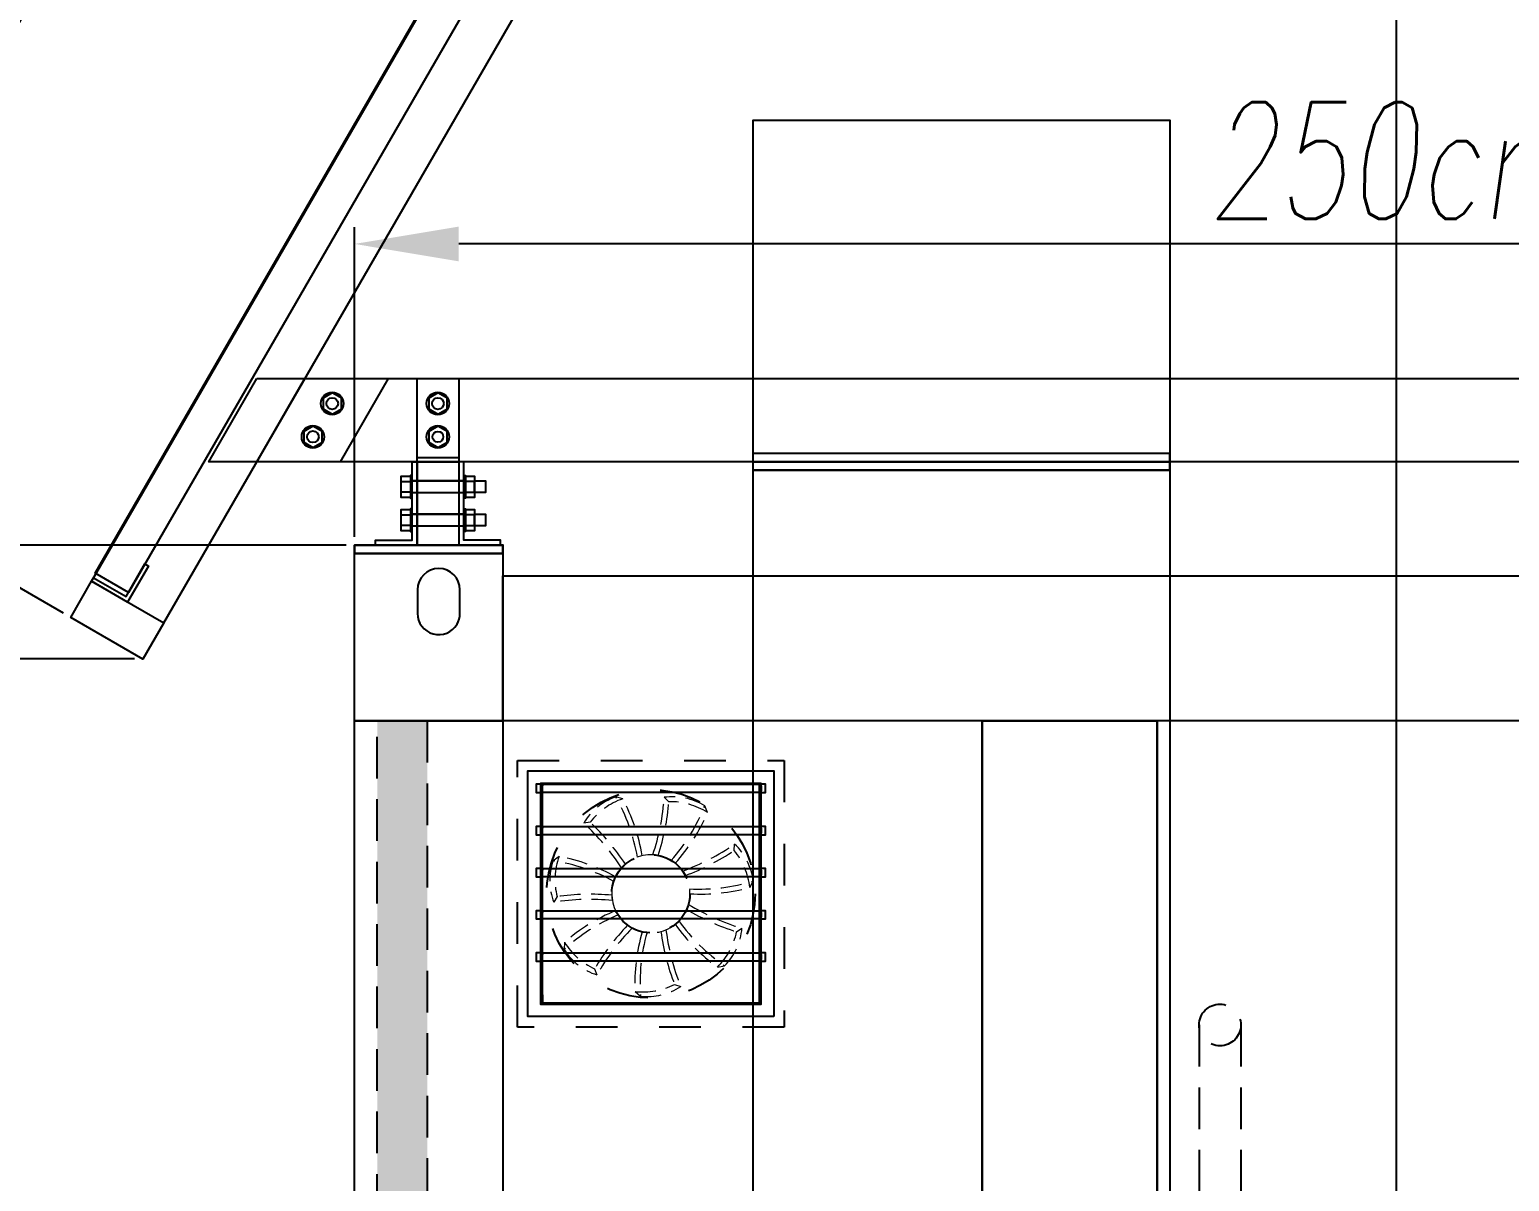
# Model space of a CAD drawing. Header units: millimetres. Extents: x 17886 to 18265, y -8727 to -7321.
# Drawn here: x 17937.04 to 17954.79, y -8132.83 to -8119 of the extents above; entities that cross this region are included whole.
import ezdxf

# ---------------------------------------------------------------- set-up
doc = ezdxf.new("R2010")
doc.units = ezdxf.units.MM
for name, pattern in [('DASHED', [0.75, 0.5, -0.25]), ('DASHED2', [0.375, 0.25, -0.125]), ('EPL_DASH', [1, 0.5, -0.5]), ('HIDDENX2', [0.75, 0.5, -0.25])]:
    doc.linetypes.add(name, pattern=pattern)
for name, color, linetype in [('a_rahmen235', 7, 'Continuous'), ('DIMENS', 4, 'Continuous'), ('vanjski i unutarnji zid', 7, 'Continuous')]:
    doc.layers.add(name, color=color, linetype=linetype)
doc.layers.add('CRTANJE', color=4, linetype='Continuous', lineweight=30)
doc.styles.add('KOTE ZA MONNTAZU', font='simplex.shx', dxfattribs={"width": 0.7, "oblique": 8, "height": 1.4})
doc.dimstyles.new('KOTE ZA MONTAZU u cm', dxfattribs={"dimscale": 0, "dimtxt": 1.4, "dimasz": 1.25, "dimexe": 0.2, "dimexo": 0.1, "dimgap": 0.3, "dimtad": 1, "dimlfac": 10, "dimzin": 12, "dimdsep": 46, "dimtxsty": 'KOTE ZA MONNTAZU', "dimcen": 1.25, "dimclrt": 1, "dimadec": 0, "dimazin": 0, "dimtfac": 1, "dimtmove": 0, "dimatfit": 3, "dimfxl": 1, "dimtolj": 2, "dimtzin": 0, "dimarcsym": 0})

# ---------------------------------------------------------------- blocks, each defined once
blk = doc.blocks.new('*D249')
at = {"color": 0, "lineweight": -2, "transparency": 16777216}
for p, q in [((17938.297, -8126.56), (17932.607, -8126.56)), ((17932.807, -8151.943), (17932.807, -8127.81)), ((17935.336, -8153.193), (17932.607, -8153.193))]:
    blk.add_line(p, q, dxfattribs=at)
at = {"color": 0, "transparency": 16777216}
for points in [[(17932.599, -8127.81), (17933.015, -8127.81), (17932.807, -8126.56)], [(17932.599, -8151.943), (17933.015, -8151.943), (17932.807, -8153.193)]]:
    blk.add_solid(points, dxfattribs=at)
at = {"layer": 'Defpoints', "color": 0, "transparency": 16777216}
for p in [(17932.807, -8126.56), (17938.397, -8126.56), (17935.436, -8153.193)]:
    blk.add_point(p, dxfattribs=at)
at = {"color": 1, "transparency": 16777216, "insert": (17931.807, -8140.048), "char_height": 1.4, "attachment_point": 5, "rotation": 90, "style": 'KOTE ZA MONNTAZU'}
blk.add_mtext('\\A2;266.33cm', dxfattribs=at)
blk = doc.blocks.new('*D250')
at = {"color": 0, "lineweight": -2, "transparency": 16777216}
for p, q in [((17953.995, -8097.345), (17950.351, -8095.242)), ((17934.6, -8122.924), (17949.9, -8096.424)), ((17937.445, -8126.01), (17933.801, -8123.907))]:
    blk.add_line(p, q, dxfattribs=at)
at = {"color": 0, "transparency": 16777216}
for points in [[(17949.719, -8096.32), (17950.08, -8096.528), (17950.525, -8095.342)], [(17934.419, -8122.82), (17934.78, -8123.029), (17933.975, -8124.007)]]:
    blk.add_solid(points, dxfattribs=at)
at = {"layer": 'Defpoints', "color": 0, "transparency": 16777216}
for p in [(17950.525, -8095.342), (17954.081, -8097.395), (17937.531, -8126.06)]:
    blk.add_point(p, dxfattribs=at)
at = {"color": 1, "transparency": 16777216, "insert": (17941.027, -8109.792), "char_height": 1.4, "attachment_point": 5, "rotation": 60, "style": 'KOTE ZA MONNTAZU'}
blk.add_mtext('\\A2;331cm', dxfattribs=at)
blk = doc.blocks.new('*D251')
at = {"color": 0, "lineweight": -2, "transparency": 16777216}
for p, q in [((17940.936, -8125.093), (17940.936, -8121.378)), ((17965.936, -8125.173), (17965.936, -8121.378)), ((17964.686, -8121.578), (17942.186, -8121.578))]:
    blk.add_line(p, q, dxfattribs=at)
at = {"color": 0, "transparency": 16777216}
for points in [[(17942.186, -8121.37), (17942.186, -8121.787), (17940.936, -8121.578)], [(17964.686, -8121.37), (17964.686, -8121.787), (17965.936, -8121.578)]]:
    blk.add_solid(points, dxfattribs=at)
at = {"layer": 'Defpoints', "color": 0, "transparency": 16777216}
for p in [(17940.936, -8121.578), (17940.936, -8125.193), (17965.936, -8125.273)]:
    blk.add_point(p, dxfattribs=at)
at = {"color": 1, "transparency": 16777216, "insert": (17953.436, -8120.578), "char_height": 1.4, "attachment_point": 5, "style": 'KOTE ZA MONNTAZU'}
blk.add_mtext('\\A2;250cm', dxfattribs=at)
blk = doc.blocks.new('*D252')
at = {"color": 0, "lineweight": -2, "transparency": 16777216}
for p, q in [((17940.836, -8125.193), (17929.368, -8125.193)), ((17929.568, -8126.443), (17929.568, -8151.943)), ((17935.336, -8153.193), (17929.368, -8153.193))]:
    blk.add_line(p, q, dxfattribs=at)
at = {"color": 0, "transparency": 16777216}
for points in [[(17929.36, -8126.443), (17929.777, -8126.443), (17929.568, -8125.193)], [(17929.36, -8151.943), (17929.777, -8151.943), (17929.568, -8153.193)]]:
    blk.add_solid(points, dxfattribs=at)
at = {"layer": 'Defpoints', "color": 0, "transparency": 16777216}
for p in [(17940.936, -8125.193), (17929.568, -8153.193), (17935.436, -8153.193)]:
    blk.add_point(p, dxfattribs=at)
at = {"color": 1, "transparency": 16777216, "insert": (17928.568, -8139.148), "char_height": 1.4, "attachment_point": 5, "rotation": 90, "style": 'KOTE ZA MONNTAZU'}
blk.add_mtext('\\A2;280cm', dxfattribs=at)
blk = doc.blocks.new('*D253')
at = {"color": 0, "lineweight": -2, "transparency": 16777216}
for p, q in [((17954.181, -8097.395), (17972.689, -8097.395)), ((17972.489, -8151.943), (17972.489, -8098.645)), ((17969.502, -8153.193), (17972.689, -8153.193))]:
    blk.add_line(p, q, dxfattribs=at)
at = {"color": 0, "transparency": 16777216}
for points in [[(17972.28, -8098.645), (17972.697, -8098.645), (17972.489, -8097.395)], [(17972.28, -8151.943), (17972.697, -8151.943), (17972.489, -8153.193)]]:
    blk.add_solid(points, dxfattribs=at)
at = {"layer": 'Defpoints', "color": 0, "transparency": 16777216}
for p in [(17954.081, -8097.395), (17972.489, -8097.395), (17969.402, -8153.193)]:
    blk.add_point(p, dxfattribs=at)
at = {"color": 1, "transparency": 16777216, "insert": (17971.489, -8124.738), "char_height": 1.4, "attachment_point": 5, "rotation": 90, "style": 'KOTE ZA MONNTAZU'}
blk.add_mtext('\\A2;557.98cm', dxfattribs=at)

msp = doc.modelspace()

# ---------------------------------------------------------------- hatches: boundary and pattern name
h = msp.add_hatch()
h.set_pattern_fill('AR-SAND', color=3, scale=0.01)
h.set_pattern_definition([(37.5, (-53.36737, -223.38143), (-0.016000313, 0.489413237), [0, -0.38608, 0, -0.4318, 0, -0.41275]), (7.5, (-53.3674, -223.3814), (0.449523283, 0.7168251), [0, -0.20828, 0, -0.34798, 0, -0.13335]), (327.5, (-53.6798, -223.38143), (0.79099237, 0.001437185), [0, -0.127, 0, -0.4572, 0, -0.5969]), (317.5, (-53.6798, -223.3814), (0.763556452, 0.222929323), [0, -0.0635, 0, -0.29972, 0, -0.3429])])
h.paths.add_polyline_path([(17941.20896, -8151.99343), (17941.80896, -8151.99343), (17941.80896, -8127.30343), (17941.20896, -8127.30343)])

# ---------------------------------------------------------------- linework, layer by layer
at = {"color": 4}
msp.add_line((17953.43646, -8155.19343), (17953.43646, -8111.01625), dxfattribs=at)
at = {"linetype": 'HIDDENX2'}
for p, q in [((17951.06898, -8130.95343), (17951.06898, -8141.46543)), ((17951.56898, -8130.95343), (17951.56898, -8141.46543))]:
    msp.add_line(p, q, dxfattribs=at)
at = {"color": 30, "true_color": 0xf26722}
msp.add_lwpolyline([(17954.69723, -8098.32799), (17953.83121, -8097.82799), (17937.78121, -8125.62741), (17938.64723, -8126.12741)], close=True, dxfattribs=at)
at = {"color": 5}
msp.add_lwpolyline([(17946.01842, -8112.26014), (17938.22342, -8125.76147), (17937.82505, -8125.53147), (17945.62005, -8112.03014), (17946.01842, -8112.26014)], dxfattribs=at)
at = {"color": 1}
for points in [[(17950.71896, -8124.19343), (17945.7189, -8124.19343), (17945.7189, -8120.0934), (17950.7189, -8120.0934), (17950.71896, -8124.19337), (17950.71896, -8124.09317), (17945.7189, -8124.09317), (17945.7189, -8123.19343), (17950.71895, -8123.19343)], [(17941.68646, -8125.19343), (17941.18646, -8125.19343), (17941.18646, -8125.13343), (17941.62646, -8125.13343), (17941.62646, -8124.19343), (17941.68646, -8124.19343), (17941.68646, -8125.19343)], [(17942.18646, -8125.19343), (17942.68646, -8125.19343), (17942.68646, -8125.13343), (17942.24646, -8125.13343), (17942.24646, -8124.19343), (17942.18646, -8124.19343), (17942.18646, -8125.19343)], [(17945.71896, -8141.3934), (17945.71896, -8141.2932), (17950.71902, -8141.2932), (17950.71902, -8141.3934), (17945.71896, -8141.3934), (17945.7189, -8124.19337), (17950.71896, -8124.19332), (17950.71896, -8124.29352), (17945.7189, -8124.29352), (17950.71896, -8124.29352), (17950.71896, -8124.19332), (17950.71902, -8141.3934)], [(17943.19146, -8130.59343), (17943.19146, -8130.69343)], [(17945.79146, -8130.59343), (17945.79146, -8130.69343)]]:
    msp.add_lwpolyline(points, dxfattribs=at)
at = {"color": 6}
msp.add_lwpolyline([(17939.76381, -8123.19343), (17941.34116, -8123.19343), (17940.76381, -8124.19343), (17939.18646, -8124.19343)], close=True, dxfattribs=at)
at = {"color": 30, "true_color": 0xf26722}
for points in [[(17939.76381, -8124.19343), (17940.34116, -8123.19343), (17966.66209, -8123.19343), (17967.16964, -8124.19343), (17939.76381, -8124.19343)], [(17937.78121, -8125.62741), (17938.64723, -8126.12741), (17938.39723, -8126.56042), (17937.53121, -8126.06042), (17937.78121, -8125.62741)]]:
    msp.add_lwpolyline(points, dxfattribs=at)
at = {"color": 2}
msp.add_lwpolyline([(17941.68646, -8124.19343), (17941.68646, -8123.19343), (17942.18646, -8123.19343), (17942.18646, -8124.19343), (17941.68646, -8124.19343), (17941.68646, -8124.14343), (17942.18646, -8124.14343), (17942.18646, -8124.19343)], dxfattribs=at)
at = {"color": 4}
for points in [[(17940.55796, -8123.55694), (17940.66796, -8123.62045), (17940.77796, -8123.55694), (17940.77796, -8123.42992), (17940.66796, -8123.36641), (17940.55796, -8123.42992)], [(17941.82646, -8123.55694), (17941.93646, -8123.62045), (17942.04646, -8123.55694), (17942.04646, -8123.42992), (17941.93646, -8123.36641), (17941.82646, -8123.42992)], [(17940.32702, -8123.95694), (17940.43702, -8124.02045), (17940.54702, -8123.95694), (17940.54702, -8123.82992), (17940.43702, -8123.76641), (17940.32702, -8123.82992)], [(17941.82646, -8123.95694), (17941.93646, -8124.02045), (17942.04646, -8123.95694), (17942.04646, -8123.82992), (17941.93646, -8123.76641), (17941.82646, -8123.82992)]]:
    msp.add_lwpolyline(points, close=True, dxfattribs=at)
at = {"color": 7}
msp.add_lwpolyline([(17942.18646, -8124.19343), (17942.18646, -8125.19343), (17941.68646, -8125.19343), (17941.68646, -8124.19343)], close=True, dxfattribs=at)
at = {"color": 4}
for points in [[(17941.60646, -8124.55694), (17941.49646, -8124.55694), (17941.49646, -8124.42992), (17941.60646, -8124.42992), (17941.60646, -8124.62045), (17941.49646, -8124.62045), (17941.49646, -8124.36641), (17941.60646, -8124.36641), (17941.60646, -8124.62843), (17941.62646, -8124.62843), (17941.62646, -8124.35843), (17941.60646, -8124.35843), (17941.60646, -8124.62843), (17941.62646, -8124.62843), (17941.62646, -8124.56343), (17942.24646, -8124.56343), (17942.24646, -8124.42343), (17941.62646, -8124.42343), (17942.24646, -8124.42343), (17942.24646, -8124.35843), (17942.26646, -8124.35843), (17942.26646, -8124.62843), (17942.24646, -8124.62843), (17942.24646, -8124.35843), (17942.26646, -8124.35843), (17942.26646, -8124.36641), (17942.37646, -8124.36641), (17942.37646, -8124.62045), (17942.26646, -8124.62045), (17942.26646, -8124.55694), (17942.37646, -8124.55694), (17942.37646, -8124.42992), (17942.26646, -8124.42992), (17942.26646, -8124.36641), (17942.37646, -8124.36641), (17942.37646, -8124.42343), (17942.50646, -8124.42343), (17942.50646, -8124.56343), (17942.37646, -8124.56343)], [(17941.60646, -8124.95694), (17941.49646, -8124.95694), (17941.49646, -8124.82992), (17941.60646, -8124.82992), (17941.60646, -8125.02045), (17941.49646, -8125.02045), (17941.49646, -8124.76641), (17941.60646, -8124.76641), (17941.60646, -8125.02843), (17941.62646, -8125.02843), (17941.62646, -8124.75843), (17941.60646, -8124.75843), (17941.60646, -8125.02843), (17941.62646, -8125.02843), (17941.62646, -8124.96343), (17942.24646, -8124.96343), (17942.24646, -8124.82343), (17941.62646, -8124.82343), (17942.24646, -8124.82343), (17942.24646, -8124.75843), (17942.26646, -8124.75843), (17942.26646, -8125.02843), (17942.24646, -8125.02843), (17942.24646, -8124.75843), (17942.26646, -8124.75843), (17942.26646, -8124.76641), (17942.37646, -8124.76641), (17942.37646, -8125.02045), (17942.26646, -8125.02045), (17942.26646, -8124.95694), (17942.37646, -8124.95694), (17942.37646, -8124.82992), (17942.26646, -8124.82992), (17942.26646, -8124.76641), (17942.37646, -8124.76641), (17942.37646, -8124.82343), (17942.50646, -8124.82343), (17942.50646, -8124.96343), (17942.37646, -8124.96343)]]:
    msp.add_lwpolyline(points, dxfattribs=at)
at = {"color": 3}
msp.add_lwpolyline([(17938.21422, -8125.87741), (17937.78121, -8125.62741), (17937.80621, -8125.5841), (17938.19592, -8125.8091), (17938.42092, -8125.41939), (17938.46422, -8125.44439), (17938.21422, -8125.87741)], dxfattribs=at)
at = {"color": 3, "linetype": 'DASHED'}
msp.add_lwpolyline([(17941.20896, -8127.30343), (17941.80896, -8127.30343), (17941.80896, -8151.99343), (17941.20896, -8151.99343)], close=True, dxfattribs=at)
at = {"color": 253, "linetype": 'EPL_DASH'}
msp.add_lwpolyline([(17946.09146, -8130.97843), (17942.89146, -8130.97843), (17942.89146, -8127.77843), (17946.09146, -8127.77843)], close=True, dxfattribs=at)
at = {"color": 253}
msp.add_lwpolyline([(17945.96646, -8130.85343), (17943.01646, -8130.85343), (17943.01646, -8127.90343), (17945.96646, -8127.90343)], close=True, dxfattribs=at)
for points in [[(17943.16646, -8128.06343), (17943.11646, -8128.06343), (17943.11646, -8128.16343), (17943.16646, -8128.16343), (17943.16646, -8128.56943), (17943.11646, -8128.56943), (17943.11646, -8128.66943), (17943.16646, -8128.66943), (17943.16646, -8129.07543), (17943.11646, -8129.07543), (17943.11646, -8129.17543), (17943.16646, -8129.17543), (17943.16646, -8129.58143), (17943.11646, -8129.58143), (17943.11646, -8129.68143), (17943.16646, -8129.68143), (17943.16646, -8130.08743), (17943.11646, -8130.08743), (17943.11646, -8130.18743), (17943.16646, -8130.18743), (17943.16646, -8130.70343), (17945.81646, -8130.70343), (17945.81646, -8130.18743), (17945.86646, -8130.18743), (17945.86646, -8130.08743), (17945.81646, -8130.08743), (17945.81646, -8129.68143), (17945.86646, -8129.68143), (17945.86646, -8129.58143), (17945.81646, -8129.58143), (17945.81646, -8129.17543), (17945.86646, -8129.17543), (17945.86646, -8129.07543), (17945.81646, -8129.07543), (17945.81646, -8128.66943), (17945.86646, -8128.66943), (17945.86646, -8128.56943), (17945.81646, -8128.56943), (17945.81646, -8128.16343), (17945.86646, -8128.16343), (17945.86646, -8128.06343), (17945.81646, -8128.06343), (17945.81646, -8128.05343), (17943.16646, -8128.05343), (17943.16646, -8130.70343), (17945.81646, -8130.70343), (17945.81646, -8128.05343)], [(17945.79146, -8128.08343), (17945.81646, -8128.08343), (17945.81646, -8128.14343), (17945.79146, -8128.14343), (17945.79146, -8128.16343), (17943.19146, -8128.16343), (17943.19146, -8128.06343), (17943.19146, -8128.08343), (17943.16646, -8128.08343), (17943.16646, -8128.14343), (17943.19146, -8128.14343), (17943.19146, -8128.06343), (17945.79146, -8128.06343), (17945.79146, -8128.66943), (17943.19146, -8128.66943), (17943.19146, -8128.06343)], [(17945.79146, -8128.58943), (17945.81646, -8128.58943), (17945.81646, -8128.64943), (17945.79146, -8128.64943), (17945.79146, -8128.66943), (17943.19146, -8128.66943), (17943.19146, -8128.56943), (17943.19146, -8128.58943), (17943.16646, -8128.58943), (17943.16646, -8128.64943), (17943.19146, -8128.64943), (17943.19146, -8128.56943), (17945.79146, -8128.56943), (17945.79146, -8129.17543), (17943.19146, -8129.17543), (17943.19146, -8128.56943)], [(17945.79146, -8129.09543), (17945.81646, -8129.09543), (17945.81646, -8129.15543), (17945.79146, -8129.15543), (17945.79146, -8129.17543), (17943.19146, -8129.17543), (17943.19146, -8129.07543), (17943.19146, -8129.09543), (17943.16646, -8129.09543), (17943.16646, -8129.15543), (17943.19146, -8129.15543), (17943.19146, -8129.07543), (17945.79146, -8129.07543), (17945.79146, -8129.68143), (17943.19146, -8129.68143), (17943.19146, -8129.07543)], [(17945.79146, -8129.60143), (17945.81646, -8129.60143), (17945.81646, -8129.66143), (17945.79146, -8129.66143), (17945.79146, -8129.68143), (17943.19146, -8129.68143), (17943.19146, -8129.58143), (17943.19146, -8129.60143), (17943.16646, -8129.60143), (17943.16646, -8129.66143), (17943.19146, -8129.66143), (17943.19146, -8129.58143), (17945.79146, -8129.58143), (17945.79146, -8130.18743), (17943.19146, -8130.18743), (17943.19146, -8129.58143)], [(17945.79146, -8130.10743), (17945.81646, -8130.10743), (17945.81646, -8130.16743), (17945.79146, -8130.16743), (17945.79146, -8130.18743), (17943.19146, -8130.18743), (17943.19146, -8130.08743), (17943.19146, -8130.10743), (17943.16646, -8130.10743), (17943.16646, -8130.16743), (17943.19146, -8130.16743), (17943.19146, -8130.08743), (17945.79146, -8130.08743), (17945.79146, -8130.69343), (17943.19146, -8130.69343), (17943.19146, -8130.08743)]]:
    msp.add_lwpolyline(points, dxfattribs=at)
at = {"color": 253, "linetype": 'DASHED2', "lineweight": 15}
for points in [[(17944.15363, -8128.23873), (17944.06922, -8128.21552)], [(17944.70795, -8128.27361), (17944.65203, -8128.22072)], [(17945.17189, -8128.40371), (17945.1374, -8128.32325)], [(17943.76266, -8128.52033), (17943.68644, -8128.53107)], [(17945.49023, -8128.85884), (17945.49671, -8128.78215)], [(17943.38977, -8128.93196), (17943.319, -8128.98349)], [(17945.67777, -8129.30268), (17945.71917, -8129.22555)], [(17943.36617, -8129.41322), (17943.32704, -8129.4795)], [(17945.52041, -8129.83534), (17945.58442, -8129.79259)], [(17943.45551, -8129.9614), (17943.45167, -8130.04886)], [(17943.81705, -8130.27991), (17943.84448, -8130.35183)], [(17945.29033, -8130.25869), (17945.37646, -8130.24297)], [(17944.30134, -8130.55185), (17944.36732, -8130.60938)], [(17944.77578, -8130.46777), (17944.84911, -8130.49117)]]:
    msp.add_lwpolyline(points, dxfattribs=at)
for points in [[(17944.38716, -8128.92143, 0.08214234), (17944.15363, -8128.23873)], [(17944.78372, -8129.01195, 0.08214234), (17945.17189, -8128.40371)], [(17944.06913, -8129.17505, 0.08214234), (17943.38977, -8128.93196)], [(17944.96021, -8129.37843, 0.08214234), (17945.67777, -8129.30268)], [(17944.06913, -8129.58181, 0.08214234), (17943.45551, -8129.9614)], [(17944.78372, -8129.74491, 0.08214234), (17945.29033, -8130.25869)], [(17944.38716, -8129.83543, 0.08214234), (17944.30134, -8130.55185)]]:
    msp.add_lwpolyline(points, format="xyb", dxfattribs=at)
at = {"color": 253, "linetype": 'EPL_DASH'}
msp.add_circle((17944.49146, -8129.37843), 1.25, dxfattribs=at)
at = {"color": 253, "linetype": 'HIDDENX2'}
msp.add_circle((17944.49146, -8129.37843), 0.46875, dxfattribs=at)
at = {"color": 253, "linetype": 'DASHED2', "lineweight": 15}
for centre, radius, start, end in [((17944.31325, -8128.90149), 0.72809, 109.58282, 149.418499), ((17944.42469, -8129.02729), 0.83385, 108.969765, 142.556626), ((17942.15247, -8129.31725), 2.21082, 9.873285, 29.889999), ((17941.85924, -8128.02568), 2.7996, 341.580132, 356.005258), ((17941.91742, -8128.04852), 2.7996, 341.909242, 355.38834), ((17944.75324, -8128.94173), 0.72809, 58.154249, 97.989928), ((17944.72437, -8129.1073), 0.83385, 57.541193, 91.128054), ((17943.08095, -8127.51159), 2.21082, 318.444714, 338.461428), ((17941.79268, -8130.59296), 2.7996, 33.008704, 47.43383), ((17941.8468, -8130.56171), 2.7996, 33.337813, 46.816911), ((17943.90792, -8126.47705), 2.7996, 290.151561, 304.576687), ((17943.92634, -8126.53677), 2.7996, 290.48067, 303.959768), ((17944.84866, -8129.39147), 0.83385, 6.112622, 39.699483), ((17944.9961, -8129.31082), 0.72809, 6.725677, 46.561356), ((17944.00746, -8129.2204), 0.72809, 161.011392, 200.84707), ((17942.9853, -8131.16899), 2.21082, 61.301857, 81.31857), ((17944.1753, -8129.2117), 0.83385, 160.398336, 193.985197), ((17944.49146, -8129.37843), 0.46875, 130.713037, 189.92977), ((17944.49146, -8129.37843), 0.46875, 79.284466, 138.501199), ((17944.49146, -8129.37843), 0.46875, 27.855894, 87.072627), ((17944.49146, -8129.37843), 0.46875, 336.427323, 35.644056), ((17943.76767, -8132.18387), 2.7996, 84.766385, 98.245483), ((17945.07158, -8127.1117), 2.21082, 267.016142, 287.032856), ((17943.75835, -8132.24567), 2.7996, 84.437275, 98.862401), ((17944.49146, -8129.37843), 0.46875, 182.141609, 241.358342), ((17944.49146, -8129.37843), 0.46875, 284.998752, 344.215485), ((17946.36081, -8127.16486), 2.7996, 239.052099, 252.531197), ((17946.39602, -8127.11322), 2.7996, 238.722989, 253.148115), ((17944.95229, -8131.67239), 2.21082, 112.730428, 132.747142), ((17946.62536, -8128.4187), 2.21082, 215.587571, 235.604285), ((17946.23357, -8131.69348), 2.7996, 136.194956, 149.674054), ((17946.27608, -8131.7393), 2.7996, 135.865846, 150.290972), ((17944.49146, -8129.37843), 0.46875, 233.57018, 292.786913), ((17946.57228, -8130.4484), 2.21082, 164.159, 184.175713), ((17947.38762, -8129.45981), 2.7996, 187.623528, 201.102625), ((17947.44995, -8129.45514), 2.7996, 187.294418, 201.719544), ((17944.70397, -8129.66583), 0.83385, 314.68405, 348.270912), ((17944.85896, -8129.73082), 0.72809, 315.297106, 355.132785), ((17944.06614, -8129.6583), 0.72809, 212.439963, 252.275642), ((17944.16398, -8129.52166), 0.83385, 211.826908, 245.413769), ((17944.39926, -8129.72377), 0.83385, 263.255479, 296.84234), ((17944.44509, -8129.88546), 0.72809, 263.868535, 303.704213)]:
    msp.add_arc(centre, radius, start, end, dxfattribs=at)
at = {"layer": 'a_rahmen235'}
for points in [[(17942.71646, -8127.30343), (17940.93646, -8127.30343), (17940.93646, -8125.19343), (17942.71646, -8125.19343)], [(17942.71646, -8125.56405), (17964.15646, -8125.56405), (17964.15646, -8127.30343), (17942.71646, -8127.30343)], [(17942.71646, -8151.99343), (17940.93646, -8151.99343), (17940.93646, -8127.30343), (17942.71646, -8127.30343)]]:
    msp.add_lwpolyline(points, close=True, dxfattribs=at)
msp.add_lwpolyline([(17942.16584, -8126.14343, 0.13454232), (17942.20146, -8126.01343), (17942.20146, -8125.72843, 1), (17941.69146, -8125.72843), (17941.69146, -8126.01343, 0.76282538)], format="xyb", close=True, dxfattribs=at)
at = {"layer": 'CRTANJE', "lineweight": 30}
for points in [[(17940.93646, -8125.29343), (17940.93646, -8125.19343), (17942.71646, -8125.19343), (17942.71646, -8125.29343)], [(17950.56646, -8151.99343), (17950.56646, -8127.30343), (17948.46646, -8127.30343), (17948.46646, -8151.99343)]]:
    msp.add_lwpolyline(points, close=True, dxfattribs=at)
at = {"layer": 'DIMENS'}
for centre, radius in [((17940.66796, -8123.49343), 0.135), ((17941.93646, -8123.49343), 0.135), ((17940.66796, -8123.49343), 0.07), ((17941.93646, -8123.49343), 0.07), ((17940.43702, -8123.89343), 0.135), ((17940.43702, -8123.89343), 0.07), ((17941.93646, -8123.89343), 0.135), ((17941.93646, -8123.89343), 0.065)]:
    msp.add_circle(centre, radius, dxfattribs=at)
at = {"layer": 'vanjski i unutarnji zid', "linetype": 'HIDDENX2'}
msp.add_circle((17951.31898, -8130.95343), 0.25, dxfattribs=at)

# ---------------------------------------------------------------- dimensions: what is measured, and where the dimension line sits
at = {"color": 4}
for base, p1, p2, angle, picture, middle, dimtype in [((17950.5246, -8095.34157), (17937.53121, -8126.06042), (17954.08121, -8097.39498), 60, '*D250', (17941.89289, -8110.29214), 161), ((17972.48874, -8097.39498), (17969.40197, -8153.19343), (17954.08121, -8097.39498), 90, '*D253', (17972.48874, -8124.73825), 160), ((17940.93646, -8121.57842), (17965.93646, -8125.27343), (17940.93646, -8125.19343), 180, '*D251', (17953.43646, -8121.57842), 160), ((17929.56849, -8153.19343), (17940.93646, -8125.19343), (17935.43646, -8153.19343), 90, '*D252', (17929.56849, -8139.14843), 160), ((17932.80688, -8126.56042), (17935.43646, -8153.19343), (17938.39723, -8126.56042), 90, '*D249', (17932.80688, -8140.04843), 160)]:
    dim = msp.add_linear_dim(base=base, p1=p1, p2=p2, angle=angle, dimstyle='KOTE ZA MONTAZU u cm', override={"dimscale": 1, "dimpost": 'cm'}, dxfattribs=at)
    dim.commit()
    dim.dimension.update_dxf_attribs({"geometry": picture, "text_midpoint": middle, "dimtype": dimtype})

doc.saveas('drawing.dxf')
